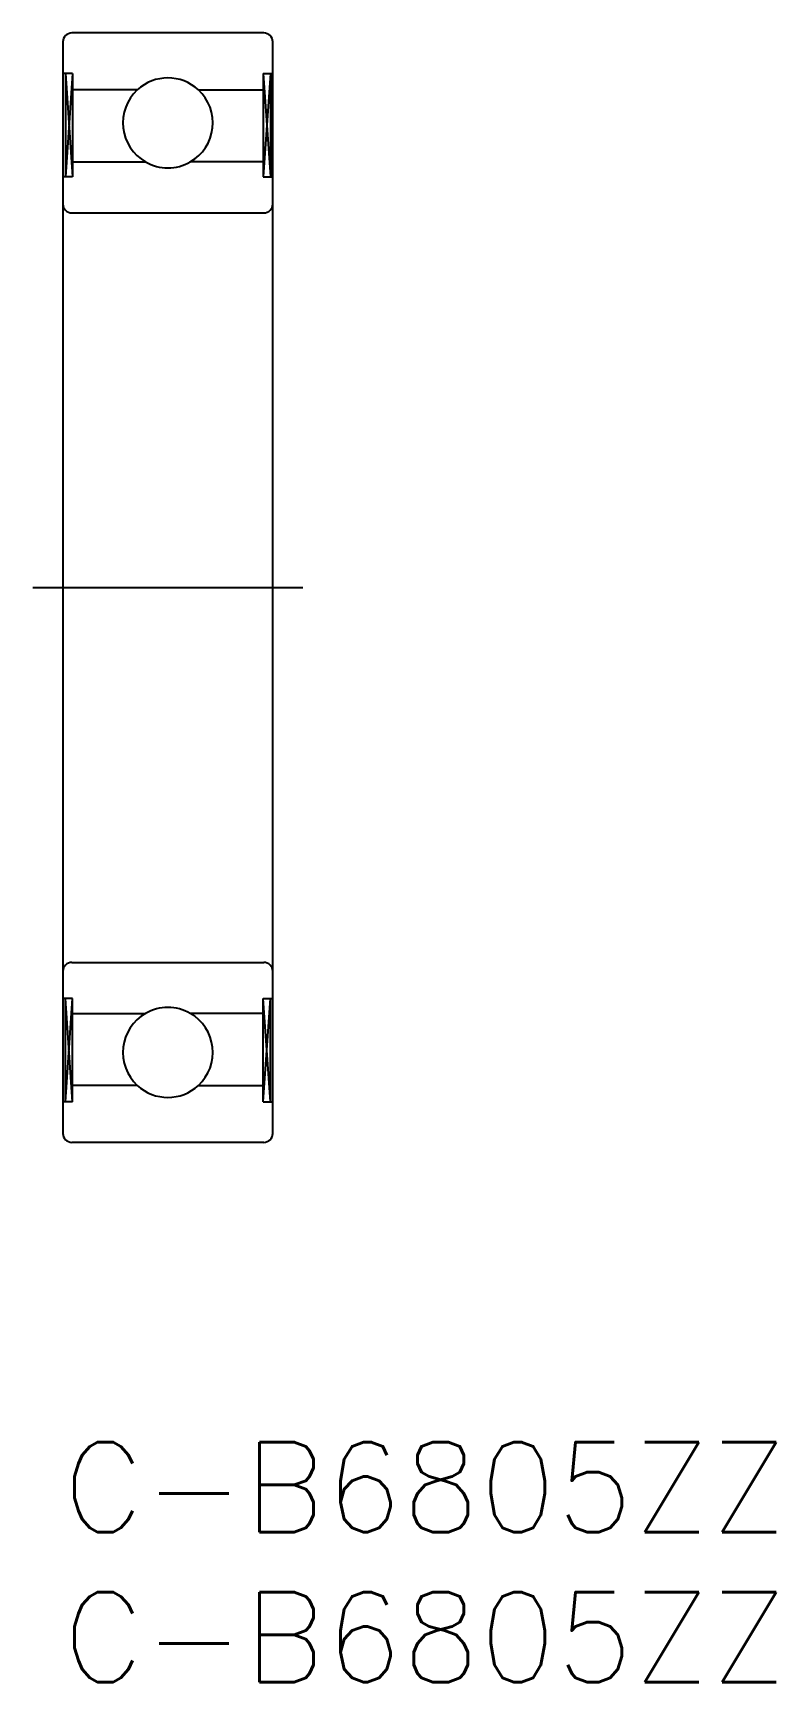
# Model space of a CAD drawing. Extents: x -1 to 23.8, y -8 to 47.
import ezdxf

# ---------------------------------------------------------------- set-up
doc = ezdxf.new("R2010")
doc.units = 0
doc.header["$LTSCALE"] = 0.5
doc.linetypes.add('CENTER', pattern=[50.8, 31.75, -6.35, 6.35, -6.35])
for name, color, linetype in [('MSM_CENTER', 1, 'CENTER'), ('MSM_CONTINUOUS', 7, 'CONTINUOUS'), ('MSM_NARROW', 5, 'CONTINUOUS'), ('MSM_PART_NUMBER', 7, 'CONTINUOUS')]:
    doc.layers.add(name, color=color, linetype=linetype)
doc.styles.get("Standard").update_dxf_attribs({"font": 'txt.shx', "height": 1, "bigfont": 'bigfont.shx'})

# ---------------------------------------------------------------- blocks, each defined once
blk = doc.blocks.new('*U7')
at = {"layer": 'MSM_PART_NUMBER'}
blk.add_text('C-B6805ZZ', height=3, dxfattribs=at).set_placement((0, -3))
blk = doc.blocks.new('*U8')
at = {"layer": 'MSM_PART_NUMBER'}
blk.add_text('C-B6805ZZ', height=3, dxfattribs=at).set_placement((0, -8))

msp = doc.modelspace()

# ---------------------------------------------------------------- linework, layer by layer
at = {"layer": 'MSM_CENTER'}
msp.add_line((-1, 28.5), (8, 28.5), dxfattribs=at)
at = {"layer": 'MSM_CONTINUOUS'}
for p, q in [((6.7, 47), (0.3, 47)), ((0, 46.7), (0, 10.3)), ((7, 10.3), (7, 46.7)), ((0.32, 45.65), (0, 45.65)), ((0.08, 45.65), (0.08, 42.2)), ((0.32, 45.65), (0.32, 42.2)), ((6.68, 45.65), (7, 45.65)), ((6.68, 45.65), (6.68, 42.2)), ((6.92, 45.65), (6.92, 42.2)), ((2.48, 45.1), (0.32, 45.1)), ((4.52, 45.1), (6.68, 45.1)), ((0.32, 42.7), (2.752, 42.7)), ((6.68, 42.7), (4.248, 42.7)), ((0.322, 42.2), (0, 42.2)), ((6.678, 42.2), (7, 42.2)), ((0.3, 41), (6.7, 41)), ((0.3, 16), (6.7, 16)), ((0.322, 14.8), (0, 14.8)), ((0.08, 11.35), (0.08, 14.8)), ((0.32, 11.35), (0.32, 14.8)), ((0.32, 14.3), (2.752, 14.3)), ((6.68, 14.3), (4.248, 14.3)), ((6.678, 14.8), (7, 14.8)), ((6.68, 11.35), (6.68, 14.8)), ((6.92, 11.35), (6.92, 14.8)), ((2.48, 11.9), (0.32, 11.9)), ((4.52, 11.9), (6.68, 11.9)), ((0.32, 11.35), (0, 11.35)), ((6.68, 11.35), (7, 11.35)), ((6.7, 10), (0.3, 10))]:
    msp.add_line(p, q, dxfattribs=at)
for centre, radius, start, end in [((0.3, 46.7), 0.3, 90, 180), ((6.7, 46.7), 0.3, 0, 90), ((3.5, 44), 1.5, 132.8334, 240.0736), ((3.5, 44), 1.5, 47.1666, 132.8334), ((3.5, 44), 1.5, 299.9264, 47.1666), ((3.5, 44), 1.5, 240.0736, 299.9264), ((0.3, 41.3), 0.3, 180, 270), ((6.7, 41.3), 0.3, 270, 0), ((0.3, 15.7), 0.3, 90, 180), ((6.7, 15.7), 0.3, 0, 90), ((3.5, 13), 1.5, 119.9264, 227.1666), ((3.5, 13), 1.5, 60.0736, 119.9264), ((3.5, 13), 1.5, 312.8334, 60.0736), ((3.5, 13), 1.5, 227.1666, 312.8334), ((0.3, 10.3), 0.3, 180, 270), ((6.7, 10.3), 0.3, 270, 0)]:
    msp.add_arc(centre, radius, start, end, dxfattribs=at)
at = {"layer": 'MSM_NARROW'}
for p, q in [((0.32, 45.65), (0.08, 42.2)), ((0.08, 45.65), (0.32, 42.2)), ((6.68, 45.65), (6.92, 42.2)), ((6.92, 45.65), (6.68, 42.2)), ((0.32, 11.35), (0.08, 14.8)), ((0.08, 11.35), (0.32, 14.8)), ((6.68, 11.35), (6.92, 14.8)), ((6.92, 11.35), (6.68, 14.8))]:
    msp.add_line(p, q, dxfattribs=at)

# ---------------------------------------------------------------- block references
at = {"layer": 'MSM_CONTINUOUS'}
for name in ['*U7', '*U8']:
    msp.add_blockref(name, (0, 0), dxfattribs=at)

doc.saveas('drawing.dxf')
